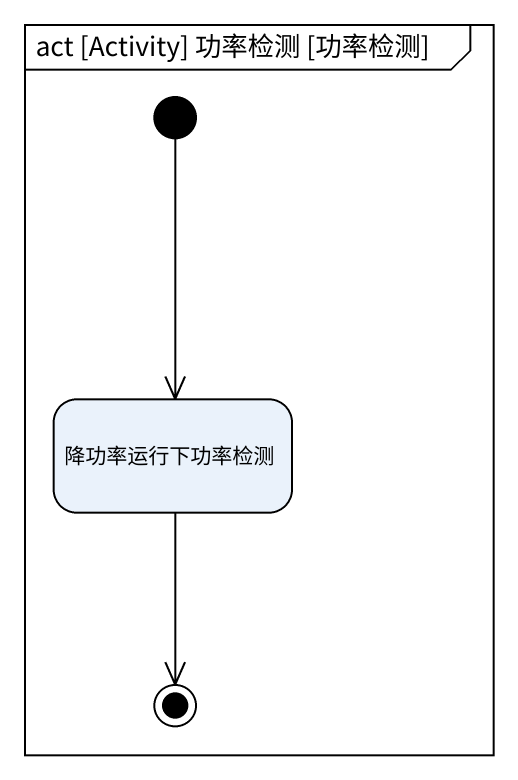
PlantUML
@startuml
mainframe act [Activity] 功率检测 [功率检测]
hide empty description
state 降功率运行下功率检测
[*] --> 降功率运行下功率检测
降功率运行下功率检测 --> [*]
@enduml
